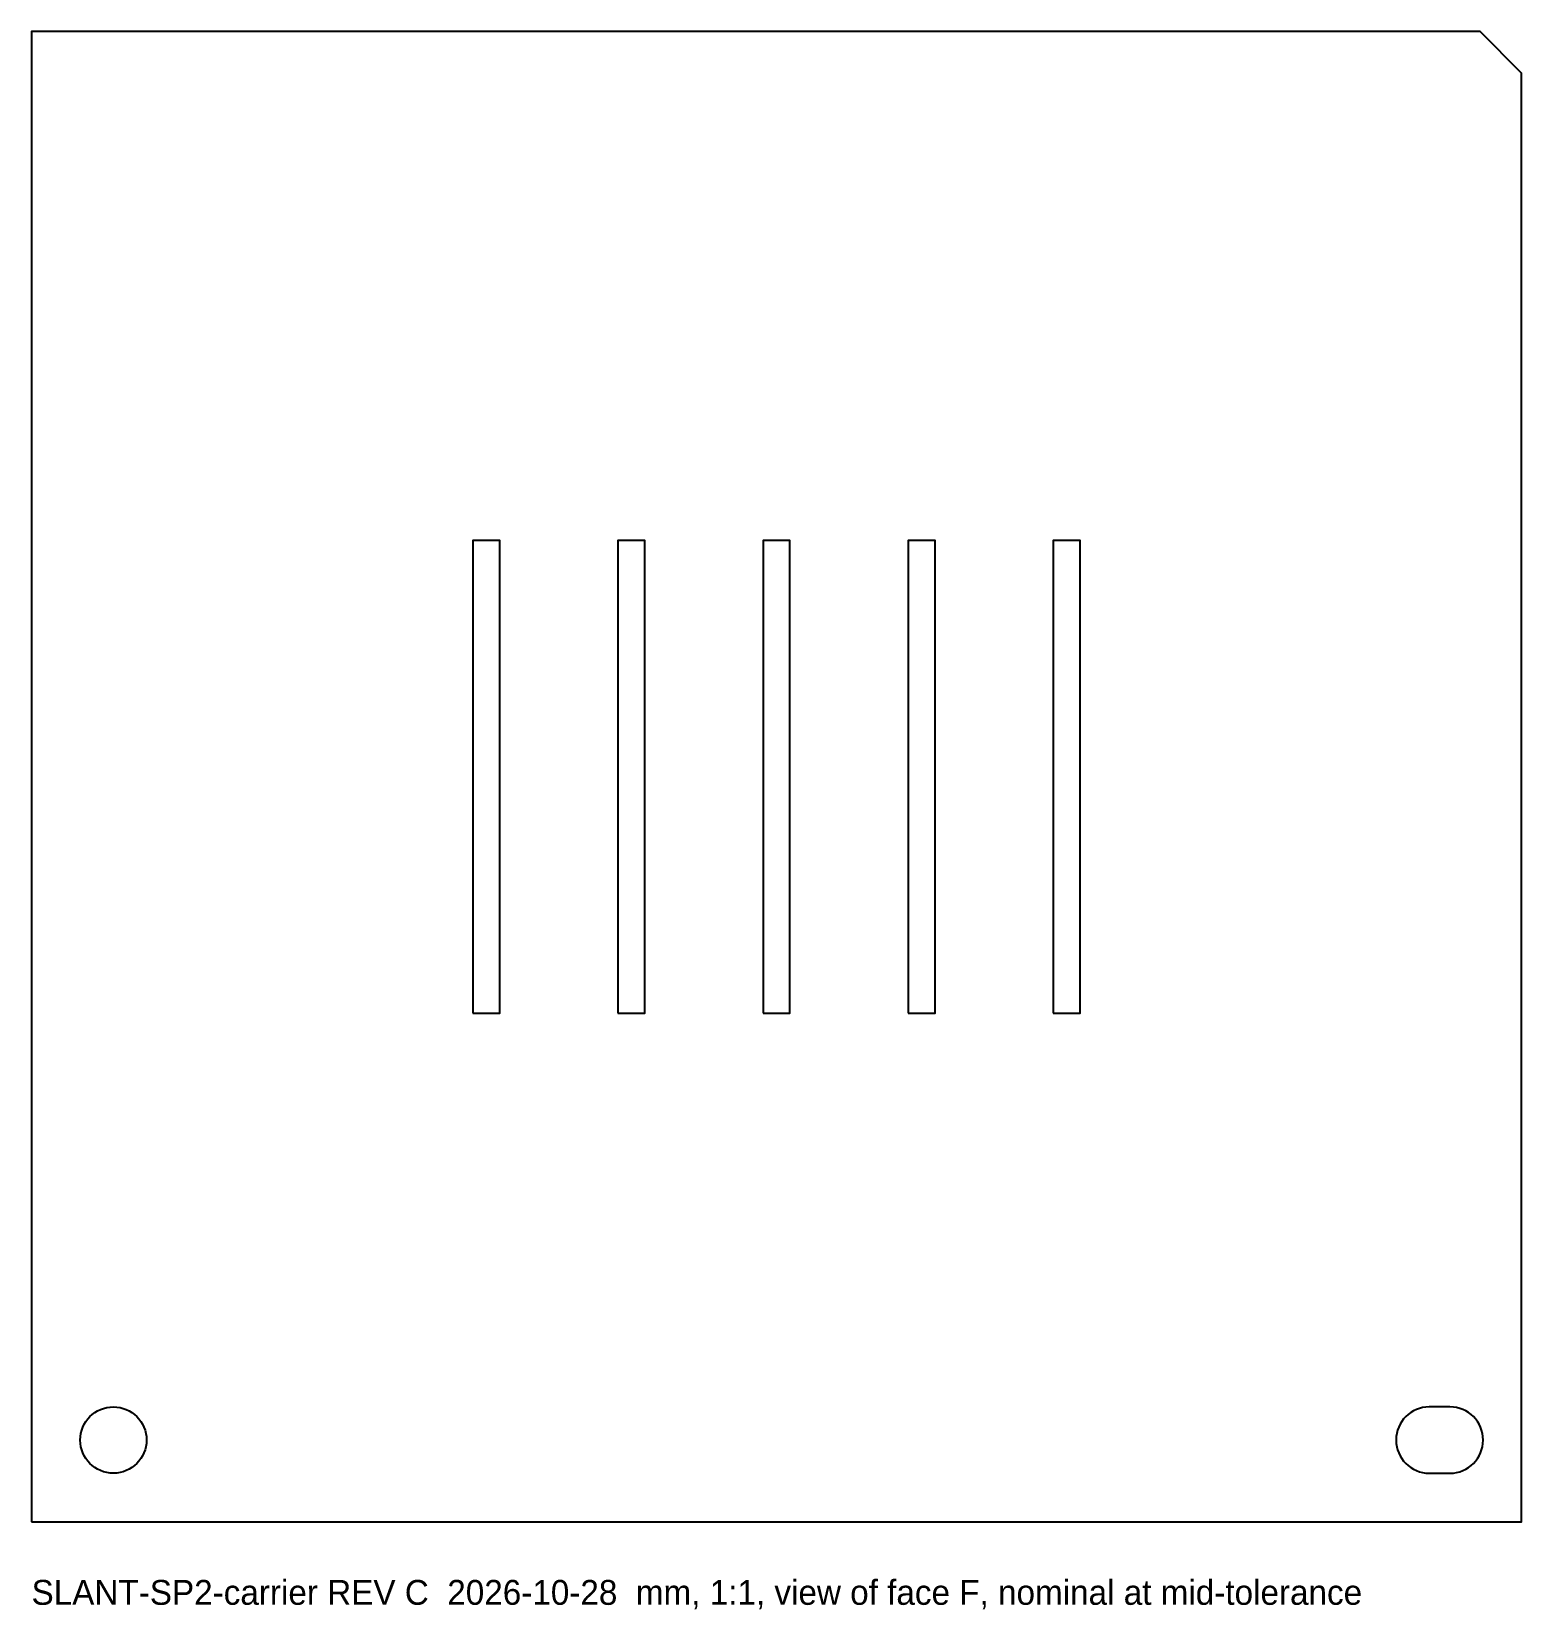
# Model space of a CAD drawing. Header units: millimetres. Extents: x -18 to 18, y -20.1 to 18.
import ezdxf

# ---------------------------------------------------------------- set-up
doc = ezdxf.new("R2010")
doc.units = ezdxf.units.MM
for name, color, linetype in [('APERTURES', 1, 'Continuous'), ('HOLES', 3, 'Continuous'), ('NOTES', 8, 'Continuous'), ('OUTLINE', 7, 'Continuous')]:
    doc.layers.add(name, color=color, linetype=linetype)

msp = doc.modelspace()

# ---------------------------------------------------------------- linework, layer by layer
at = {"layer": 'APERTURES'}
for points in [[(-7.325, -5.7), (-6.675, -5.7), (-6.675, 5.7), (-7.325, 5.7)], [(-3.825, -5.7), (-3.175, -5.7), (-3.175, 5.7), (-3.825, 5.7)], [(-0.325, -5.7), (0.325, -5.7), (0.325, 5.7), (-0.325, 5.7)], [(3.175, -5.7), (3.825, -5.7), (3.825, 5.7), (3.175, 5.7)], [(6.675, -5.7), (7.325, -5.7), (7.325, 5.7), (6.675, 5.7)]]:
    msp.add_lwpolyline(points, close=True, dxfattribs=at)
at = {"layer": 'HOLES'}
msp.add_lwpolyline([(15.75, -16.8), (16.25, -16.8, 1), (16.25, -15.2), (15.75, -15.2, 1)], format="xyb", close=True, dxfattribs=at)
msp.add_circle((-16, -16), 0.8, dxfattribs=at)
at = {"layer": 'OUTLINE'}
msp.add_lwpolyline([(-17.975, -17.975), (17.975, -17.975), (17.975, 16.975), (16.975, 17.975), (-17.975, 17.975)], close=True, dxfattribs=at)

# ---------------------------------------------------------------- texts
at = {"layer": 'NOTES'}
msp.add_text('SLANT-SP2-carrier REV C  2026-10-28  mm, 1:1, view of face F, nominal at mid-tolerance', height=0.6, dxfattribs=at).set_placement((-17.975, -19.975))

doc.saveas('drawing.dxf')
